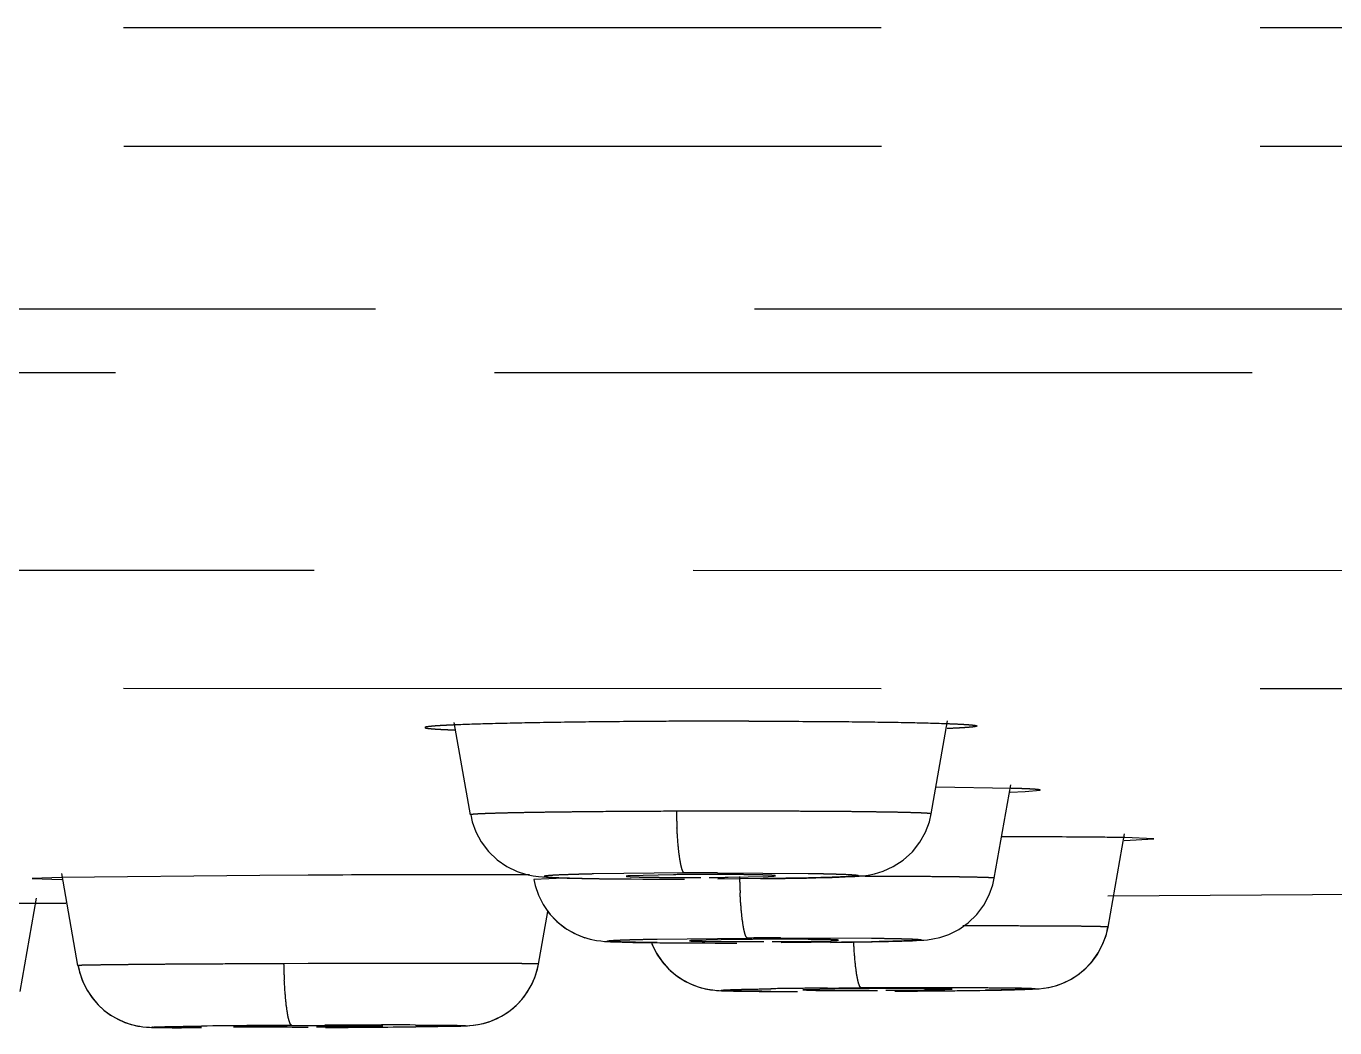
# Model space of a CAD drawing. Header units: millimetres. Extents: x 4625 to 5171, y -2661 to -1889.
# Drawn here: x 4981.079 to 4983.272, y -2175.879 to -2174.201 of the extents above; entities that cross this region are included whole.
import ezdxf

# ---------------------------------------------------------------- set-up
doc = ezdxf.new("R2010")
doc.units = ezdxf.units.MM
doc.header["$LTSCALE"] = 0.1
doc.linetypes.add('HIDDENX2', pattern=[19.05, 12.7, -6.35])
doc.layers.add('HIDDEN', color=8, linetype='HIDDENX2')

msp = doc.modelspace()

# ---------------------------------------------------------------- linework, layer by layer
at = {"layer": 'HIDDEN'}
for p, q in [((4977.4323, -2174.4017), (4995.1352, -2174.4017)), ((4994.9994, -2174.675), (4980.2258, -2174.675)), ((4953.2886, -2174.7808), (5001.5757, -2174.7808)), ((4983.4665, -2175.1132), (4977.4351, -2175.1116)), ((4977.4321, -2175.3087), (4983.43, -2175.3106)), ((4981.8236, -2175.5222), (4981.7963, -2175.3673)), ((4982.5957, -2175.5208), (4982.6232, -2175.3648)), ((4982.7296, -2175.4779), (4982.604, -2175.4759)), ((4982.7015, -2175.6285), (4982.7291, -2175.4722)), ((4982.728, -2175.4844), (4982.7533, -2175.4833)), ((4982.7533, -2175.4833), (4982.7783, -2175.4809)), ((4981.8236, -2175.5222), (4981.8237, -2175.5223)), ((4982.2095, -2175.5162), (4982.1686, -2175.5164)), ((4982.8921, -2175.7104), (4982.9197, -2175.5539)), ((4982.7391, -2175.5592), (4982.7145, -2175.5592)), ((4982.9191, -2175.5652), (4982.9689, -2175.5626)), ((4982.9689, -2175.5626), (4982.92, -2175.5605)), ((4981.1655, -2175.7749), (4981.1382, -2175.6204)), ((4982.182, -2175.6196), (4982.0296, -2175.6214)), ((4982.2375, -2175.6194), (4982.3895, -2175.6204)), ((4981.1381, -2175.6273), (4981.089, -2175.6291)), ((4981.089, -2175.6291), (4981.1387, -2175.6305)), ((4981.4701, -2175.6239), (4981.1381, -2175.6273)), ((4981.5513, -2175.6234), (4981.4701, -2175.6239)), ((4981.9797, -2175.6284), (4981.9295, -2175.6306)), ((4981.9295, -2175.6306), (4981.9295, -2175.6306)), ((4981.9864, -2175.6282), (4981.9797, -2175.6284)), ((4982.087, -2175.6246), (4982.0846, -2175.6251)), ((4982.1639, -2175.6226), (4982.087, -2175.6246)), ((4982.3899, -2175.6281), (4982.2381, -2175.6299)), ((4982.2552, -2175.627), (4982.3223, -2175.6256)), ((4982.3223, -2175.6256), (4982.3321, -2175.6249)), ((4982.3321, -2175.6249), (4982.3345, -2175.6244)), ((4981.0684, -2175.8183), (4981.096, -2175.6619)), ((4982.8918, -2175.6582), (4984.0939, -2175.6497)), ((4981.0957, -2175.6708), (4981.0386, -2175.6711)), ((4981.1452, -2175.6706), (4981.0957, -2175.6708)), ((4981.0958, -2175.6708), (4981.1379, -2175.6706)), ((4981.1379, -2175.6706), (4981.1452, -2175.6706)), ((4981.9376, -2175.7724), (4981.9531, -2175.6841)), ((4982.1365, -2175.7305), (4982.2879, -2175.7288)), ((4982.3434, -2175.7286), (4982.4954, -2175.729)), ((4982.1927, -2175.7329), (4982.1903, -2175.7333)), ((4982.2696, -2175.7312), (4982.1927, -2175.7329)), ((4982.3153, -2175.7309), (4982.3015, -2175.7309)), ((4982.4959, -2175.7351), (4982.3441, -2175.7368)), ((4982.361, -2175.7345), (4982.4281, -2175.7332)), ((4982.4281, -2175.7332), (4982.4379, -2175.7327)), ((4982.4379, -2175.7327), (4982.4403, -2175.7323)), ((4981.5513, -2175.7717), (4981.5104, -2175.7718)), ((4982.3832, -2175.8154), (4982.3808, -2175.8157)), ((4982.3808, -2175.8157), (4982.3867, -2175.8161)), ((4982.46, -2175.814), (4982.3832, -2175.8154)), ((4982.3867, -2175.8161), (4982.3997, -2175.8164)), ((4982.4217, -2175.8126), (4982.4406, -2175.8125)), ((4982.4406, -2175.8125), (4982.4785, -2175.8122)), ((4982.5059, -2175.8136), (4982.4919, -2175.8137)), ((4982.534, -2175.8119), (4982.6861, -2175.8119)), ((4982.6308, -2175.8144), (4982.5352, -2175.8135)), ((4982.5516, -2175.8162), (4982.6187, -2175.8151)), ((4982.6187, -2175.8151), (4982.6285, -2175.8147)), ((4982.6285, -2175.8147), (4982.6308, -2175.8144)), ((4981.3106, -2175.8789), (4981.3234, -2175.8791)), ((4981.3234, -2175.8791), (4981.3388, -2175.8792)), ((4981.4287, -2175.8773), (4981.4263, -2175.8775)), ((4981.4263, -2175.8775), (4981.5247, -2175.878)), ((4981.5056, -2175.8763), (4981.4287, -2175.8773)), ((4981.524, -2175.8751), (4981.5794, -2175.8748)), ((4981.5247, -2175.878), (4981.5513, -2175.8779)), ((4981.5513, -2175.876), (4981.5375, -2175.8761)), ((4981.5805, -2175.8759), (4981.5513, -2175.876)), ((4981.6763, -2175.8763), (4981.5805, -2175.8759)), ((4981.597, -2175.8776), (4981.6641, -2175.8768)), ((4981.6641, -2175.8768), (4981.6739, -2175.8765)), ((4981.6739, -2175.8765), (4981.6763, -2175.8763)), ((4981.7017, -2175.8778), (4981.7272, -2175.8776)), ((4981.7272, -2175.8776), (4981.7495, -2175.8773)), ((4981.7495, -2175.8773), (4981.7686, -2175.877)), ((4981.7686, -2175.877), (4981.7844, -2175.8767)), ((4981.7844, -2175.8767), (4981.7971, -2175.8765)), ((4981.811, -2175.8761), (4981.8147, -2175.8759)), ((4981.8147, -2175.8759), (4981.8184, -2175.8758)), ((4981.8179, -2175.8758), (4981.8224, -2175.8755))]:
    msp.add_line(p, q, dxfattribs=at)
for points in [[(4981.8238, -2175.5222), (4981.8264, -2175.534), (4981.8324, -2175.5508), (4981.8414, -2175.5677), (4981.8534, -2175.5835), (4981.8681, -2175.5977), (4981.8845, -2175.6089), (4981.9017, -2175.6172), (4981.9173, -2175.6222), (4981.9286, -2175.6245), (4981.9374, -2175.6257), (4981.9442, -2175.6263), (4981.9506, -2175.6268), (4981.9577, -2175.6272), (4981.9657, -2175.6275), (4981.975, -2175.6279), (4981.9854, -2175.6282), (4981.9972, -2175.6285)], [(4982.4412, -2175.6267), (4982.4513, -2175.6263), (4982.4602, -2175.6259), (4982.4679, -2175.6254), (4982.4747, -2175.6249), (4982.4816, -2175.6243), (4982.4899, -2175.6232), (4982.5005, -2175.6211), (4982.5154, -2175.6166), (4982.5322, -2175.609), (4982.5489, -2175.5981), (4982.5642, -2175.5841), (4982.5767, -2175.5682), (4982.5862, -2175.5511), (4982.5926, -2175.5339), (4982.5957, -2175.5207)], [(4981.9296, -2175.6306), (4981.9317, -2175.6405), (4981.9372, -2175.6568), (4981.9452, -2175.6727), (4981.9556, -2175.6876), (4981.9681, -2175.7009), (4981.982, -2175.712)], [(4981.9972, -2175.6285), (4982.0102, -2175.6288), (4982.0244, -2175.6291), (4982.0397, -2175.6293), (4982.0563, -2175.6295), (4982.0739, -2175.6297), (4982.0927, -2175.6298), (4982.1124, -2175.6299), (4982.133, -2175.63), (4982.1545, -2175.6301), (4982.1823, -2175.6301)], [(4982.3099, -2175.6294), (4982.331, -2175.6291), (4982.3509, -2175.6288), (4982.3694, -2175.6285), (4982.3866, -2175.6282), (4982.4024, -2175.6279), (4982.4168, -2175.6275)], [(4982.4168, -2175.6275), (4982.4297, -2175.6271), (4982.4412, -2175.6267)], [(4982.556, -2175.7336), (4982.5642, -2175.7333), (4982.5713, -2175.733), (4982.5776, -2175.7326), (4982.5831, -2175.7322), (4982.5895, -2175.7316), (4982.5985, -2175.7303), (4982.6101, -2175.7278), (4982.6252, -2175.7227), (4982.6418, -2175.7145), (4982.6578, -2175.7033), (4982.6722, -2175.6893), (4982.6841, -2175.6735), (4982.693, -2175.6566), (4982.6989, -2175.6398), (4982.7015, -2175.6284)], [(4981.9532, -2175.684), (4981.957, -2175.6894), (4981.9703, -2175.703)], [(4981.9703, -2175.703), (4981.9851, -2175.7141), (4982.0006, -2175.7225), (4982.0152, -2175.7282)], [(4981.982, -2175.712), (4981.9968, -2175.7208), (4982.0112, -2175.7269), (4982.0241, -2175.7307), (4982.0349, -2175.7328), (4982.0422, -2175.7337), (4982.0479, -2175.7343), (4982.0531, -2175.7346), (4982.0582, -2175.7349), (4982.064, -2175.7351), (4982.0704, -2175.7354), (4982.0778, -2175.7356), (4982.0861, -2175.7358), (4982.0953, -2175.736), (4982.1054, -2175.7362)], [(4982.7837, -2175.813), (4982.7926, -2175.8115), (4982.804, -2175.8088), (4982.8166, -2175.8043), (4982.829, -2175.7984), (4982.8413, -2175.7906), (4982.8532, -2175.7811), (4982.8643, -2175.7695), (4982.8742, -2175.7561), (4982.8825, -2175.7409), (4982.8888, -2175.7244), (4982.8921, -2175.7104)], [(4982.7852, -2175.8128), (4982.7944, -2175.8112), (4982.8062, -2175.8081), (4982.8191, -2175.8032), (4982.8316, -2175.7969), (4982.8438, -2175.7888), (4982.8555, -2175.7789), (4982.8662, -2175.7672), (4982.8757, -2175.7537), (4982.8835, -2175.7386), (4982.8893, -2175.7223), (4982.892, -2175.7104)], [(4982.1054, -2175.7362), (4982.1164, -2175.7363), (4982.1283, -2175.7365), (4982.141, -2175.7366), (4982.1544, -2175.7367), (4982.1687, -2175.7368), (4982.1839, -2175.7369), (4982.1997, -2175.737), (4982.2163, -2175.737), (4982.2335, -2175.7371), (4982.2513, -2175.7371), (4982.2698, -2175.7371)], [(4982.1268, -2175.7365), (4982.1277, -2175.7393), (4982.1352, -2175.7544), (4982.1445, -2175.7682), (4982.1552, -2175.7802), (4982.167, -2175.7905), (4982.1795, -2175.799), (4982.1923, -2175.8057), (4982.2051, -2175.8106), (4982.2166, -2175.8137), (4982.2258, -2175.8153), (4982.233, -2175.8162)], [(4982.1269, -2175.7365), (4982.129, -2175.7422), (4982.1371, -2175.7575), (4982.1471, -2175.7713), (4982.1584, -2175.7833), (4982.1707, -2175.7933), (4982.1839, -2175.8015), (4982.197, -2175.8076), (4982.2099, -2175.812), (4982.2211, -2175.8146), (4982.2294, -2175.8158)], [(4982.4267, -2175.7361), (4982.4459, -2175.7359), (4982.464, -2175.7356), (4982.4809, -2175.7354), (4982.4966, -2175.7351), (4982.5111, -2175.7348), (4982.5242, -2175.7345)], [(4982.5242, -2175.7345), (4982.5361, -2175.7342), (4982.5467, -2175.7339), (4982.556, -2175.7336)], [(4981.822, -2175.8755), (4981.8283, -2175.8749), (4981.8363, -2175.8738), (4981.8464, -2175.8715), (4981.8576, -2175.868), (4981.8684, -2175.8634), (4981.8793, -2175.8575), (4981.8899, -2175.8503), (4981.9, -2175.8417), (4981.9095, -2175.8318), (4981.918, -2175.8206), (4981.9253, -2175.8083), (4981.9312, -2175.7951), (4981.9356, -2175.781), (4981.9375, -2175.7723)], [(4981.8277, -2175.875), (4981.8356, -2175.8739), (4981.845, -2175.8719), (4981.8548, -2175.869), (4981.8651, -2175.8649), (4981.8753, -2175.8598), (4981.8853, -2175.8536), (4981.8951, -2175.8461), (4981.9043, -2175.8375), (4981.9128, -2175.8277), (4981.9204, -2175.8169), (4981.9268, -2175.8054), (4981.932, -2175.793), (4981.936, -2175.7799), (4981.9375, -2175.7723)], [(4981.1655, -2175.7749), (4981.168, -2175.786), (4981.1735, -2175.8018), (4981.1807, -2175.8163), (4981.1894, -2175.8292)], [(4981.1656, -2175.7749), (4981.168, -2175.7856), (4981.1733, -2175.8013), (4981.1805, -2175.8158), (4981.1891, -2175.8287), (4981.1987, -2175.84), (4981.2091, -2175.8496), (4981.2201, -2175.8578), (4981.2316, -2175.8644), (4981.2434, -2175.8698), (4981.2548, -2175.8736), (4981.2654, -2175.8761), (4981.2743, -2175.8775), (4981.2805, -2175.8781), (4981.2852, -2175.8784), (4981.2889, -2175.8785), (4981.2922, -2175.8786), (4981.2961, -2175.8787), (4981.3003, -2175.8788), (4981.3106, -2175.8789)], [(4982.2294, -2175.8158), (4982.2358, -2175.8165), (4982.2403, -2175.8168), (4982.2441, -2175.817), (4982.2484, -2175.8171), (4982.253, -2175.8173), (4982.2584, -2175.8174), (4982.2645, -2175.8176), (4982.2714, -2175.8177), (4982.2792, -2175.8178), (4982.2878, -2175.8179), (4982.2973, -2175.818)], [(4982.2973, -2175.818), (4982.3075, -2175.8181), (4982.3184, -2175.8182), (4982.33, -2175.8182), (4982.3424, -2175.8183), (4982.3557, -2175.8183), (4982.37, -2175.8184)], [(4982.6163, -2175.8172), (4982.6354, -2175.817), (4982.6535, -2175.8168), (4982.6703, -2175.8166), (4982.686, -2175.8163), (4982.7003, -2175.8161), (4982.7134, -2175.8159)], [(4982.7134, -2175.8159), (4982.7251, -2175.8156), (4982.7355, -2175.8154), (4982.7447, -2175.8151)], [(4982.7447, -2175.8151), (4982.7527, -2175.8149), (4982.7595, -2175.8146), (4982.7656, -2175.8144), (4982.7708, -2175.8141), (4982.7764, -2175.8137), (4982.7837, -2175.813)], [(4981.1894, -2175.8292), (4981.1991, -2175.8405), (4981.2096, -2175.8501), (4981.2208, -2175.8582), (4981.2323, -2175.8648), (4981.2442, -2175.8701), (4981.2555, -2175.8738), (4981.2661, -2175.8762), (4981.2691, -2175.8767)], [(4981.6581, -2175.8782), (4981.6734, -2175.8781), (4981.7017, -2175.8778)], [(4981.7971, -2175.8765), (4981.8024, -2175.8763), (4981.807, -2175.8762), (4981.8111, -2175.8761)]]:
    msp.add_lwpolyline(points, dxfattribs=at)
for centre, radius, start, end in [((4982.2766, -2200.3641), 24.9988, 90.15363, 90.33176), ((4982.2744, -2199.3914), 24.026, 89.96303, 90.15466), ((4983.1868, -2175.4928), 1.0185, 181.3238, 182.8731), ((4982.7265, -2192.3744), 16.8152, 89.54263, 89.95717), ((4982.8174, -2181.6269), 6.0673, 89.03117, 89.59061), ((4982.2463, -2188.7155), 13.0961, 90.03865, 90.28156), ((4981.8219, -2226.9315), 51.3088, 90.04141, 90.30217), ((4981.8069, -2208.6483), 33.0256, 89.92382, 90.03834), ((4981.8307, -2194.7201), 19.0973, 89.72538, 89.93967), ((4982.2244, -2181.3696), 5.7473, 90.28485, 90.60278), ((4982.1927, -2169.5527), 6.0746, 269.90266, 270.15865), ((4982.2268, -2181.8423), 6.2201, 90.15873, 90.28561), ((4982.2264, -2181.6844), 6.0621, 89.88556, 90.15889), ((4982.1947, -2169.8797), 5.7476, 270.28484, 270.60278), ((4983.2902, -2175.6013), 1.0161, 181.366, 182.9237), ((4982.3818, -2192.3889), 16.6604, 90.13221, 90.32301), ((4982.3431, -2183.0412), 7.3104, 90.32602, 90.57588), ((4982.2848, -2168.0024), 7.7324, 270.02726, 270.22617), ((4982.3458, -2183.4435), 7.7127, 90.0101, 90.2264), ((4982.2876, -2168.4241), 7.3107, 270.32601, 270.57587), ((4982.5256, -2175.7475), 1.0156, 181.37, 182.9377), ((4982.3884, -2164.2844), 11.5339, 269.6956, 269.91646), ((4982.4987, -2186.6125), 10.8001, 90.67464, 90.91008), ((4982.5713, -2192.5811), 16.7691, 90.51116, 90.68263), ((4982.4317, -2173.3253), 2.4913, 269.2637, 269.7187), ((4982.4552, -2169.0918), 6.7248, 269.69618, 270.20574), ((4982.5571, -2185.8344), 10.0209, 90.37272, 90.55491), ((4982.6261, -2198.6567), 22.8449, 90.23113, 90.37017), ((4982.4504, -2165.2072), 10.6095, 270.15612, 270.29936), ((4982.5612, -2186.3903), 10.5769, 90.14063, 90.29957), ((4982.4546, -2165.795), 10.0216, 270.37271, 270.5549), ((4982.45, -2160.4813), 15.3368, 270.3171, 270.88422), ((4981.6439, -2199.2747), 23.3999, 90.29348, 90.66419), ((4981.6251, -2191.1265), 15.2507, 90.32934, 90.44911), ((4981.4775, -2160.6268), 15.2512, 270.32934, 270.4491), ((4981.6986, -2204.904), 29.0295, 89.9351, 90.23533), ((4981.4609, -2152.5408), 23.3382, 270.29303, 270.66578)]:
    msp.add_arc(centre, radius, start, end, dxfattribs=at)
for points, knots in [([(4977.432, -2174.2029), (4978.3577, -2174.2025), (4980.2054, -2174.2022), (4982.969, -2174.2031), (4985.7112, -2174.2025), (4987.976, -2174.2028), (4989.7624, -2174.2025), (4991.072, -2174.202), (4992.3504, -2174.2011), (4993.3918, -2174.2005), (4994.2007, -2174.201), (4994.9666, -2174.202), (4995.8716, -2174.2034), (4996.8858, -2174.2032), (4997.5294, -2174.2027), (4997.8336, -2174.2025)], [0, 0, 0, 0, 0.136111, 0.271708, 0.406381, 0.539336, 0.604747, 0.669067, 0.731911, 0.792739, 0.82219, 0.850865, 0.905361, 0.95527, 1, 1, 1, 1]), ([(4981.7959, -2175.3717), (4981.7921, -2175.3719), (4981.785, -2175.3722), (4981.7751, -2175.3727), (4981.7666, -2175.3732), (4981.7597, -2175.3738), (4981.7544, -2175.3743), (4981.7503, -2175.3749), (4981.7484, -2175.3752), (4981.747, -2175.3758), (4981.7471, -2175.376)], [0, 0, 0, 0, 0.232002, 0.434383, 0.606566, 0.747985, 0.858095, 0.936415, 0.98296, 1, 1, 1, 1]), ([(4981.7471, -2175.376), (4981.7472, -2175.3762), (4981.7475, -2175.3764), (4981.7481, -2175.3766), (4981.7492, -2175.3769), (4981.7514, -2175.3773), (4981.755, -2175.3777), (4981.7606, -2175.3782), (4981.7676, -2175.3787), (4981.7762, -2175.3792), (4981.7862, -2175.3796), (4981.7933, -2175.3799), (4981.7972, -2175.38)], [0, 0, 0, 0, 0.007569, 0.021662, 0.043049, 0.071913, 0.152283, 0.262943, 0.403665, 0.573848, 0.772845, 1, 1, 1, 1]), ([(4982.1318, -2175.3658), (4982.0972, -2175.366), (4982.0313, -2175.3665), (4981.9391, -2175.3678), (4981.8617, -2175.3694), (4981.8157, -2175.3708), (4981.7959, -2175.3717)], [0, 0, 0, 0, 0.309304, 0.588654, 0.823084, 1, 1, 1, 1]), ([(4982.2899, -2175.3654), (4982.3244, -2175.3654), (4982.3899, -2175.3656), (4982.4816, -2175.3663), (4982.5584, -2175.3675), (4982.6042, -2175.3687), (4982.6238, -2175.3694)], [0, 0, 0, 0, 0.309619, 0.588926, 0.823212, 1, 1, 1, 1]), ([(4982.6724, -2175.3734), (4982.6724, -2175.3736), (4982.6721, -2175.3738), (4982.6715, -2175.374), (4982.6704, -2175.3743), (4982.6683, -2175.3747), (4982.6646, -2175.3752), (4982.659, -2175.3757), (4982.6519, -2175.3762), (4982.6434, -2175.3768), (4982.6333, -2175.3773), (4982.6261, -2175.3776), (4982.6223, -2175.3778)], [0, 0, 0, 0, 0.007201, 0.020852, 0.041846, 0.070395, 0.150431, 0.261113, 0.401997, 0.572505, 0.772041, 1, 1, 1, 1]), ([(4982.6238, -2175.3694), (4982.6276, -2175.3696), (4982.6347, -2175.3698), (4982.6445, -2175.3703), (4982.6529, -2175.3708), (4982.6598, -2175.3713), (4982.6652, -2175.3718), (4982.669, -2175.3722), (4982.6712, -2175.3727), (4982.6722, -2175.3731), (4982.6725, -2175.3733), (4982.6724, -2175.3734)], [0, 0, 0, 0, 0.231028, 0.432732, 0.60449, 0.745692, 0.855749, 0.934253, 0.981422, 0.993712, 1, 1, 1, 1]), ([(4982.7783, -2175.4809), (4982.7783, -2175.4808), (4982.778, -2175.4806), (4982.7775, -2175.4805), (4982.7765, -2175.4802), (4982.7745, -2175.48), (4982.771, -2175.4796), (4982.7656, -2175.4792), (4982.7587, -2175.4789), (4982.7503, -2175.4785), (4982.7404, -2175.4782), (4982.7334, -2175.478), (4982.7296, -2175.4779)], [0, 0, 0, 0, 0.005492, 0.017639, 0.037409, 0.064975, 0.14367, 0.253865, 0.395249, 0.56718, 0.768989, 1, 1, 1, 1]), ([(4982.1686, -2175.5164), (4982.1455, -2175.5164), (4982.1006, -2175.5166), (4982.0454, -2175.517), (4982.0036, -2175.5174), (4981.9747, -2175.5178), (4981.9478, -2175.5181), (4981.923, -2175.5185), (4981.9007, -2175.5189), (4981.881, -2175.5193), (4981.8641, -2175.5198), (4981.8517, -2175.5202), (4981.8433, -2175.5205), (4981.8382, -2175.5208), (4981.8338, -2175.521), (4981.8302, -2175.5212), (4981.8274, -2175.5215), (4981.8255, -2175.5217), (4981.8243, -2175.5219), (4981.8238, -2175.5221), (4981.8236, -2175.5222), (4981.8237, -2175.5222)], [0, 0, 0, 0, 0.200332, 0.390762, 0.479845, 0.563805, 0.642008, 0.71382, 0.778617, 0.835897, 0.885221, 0.926152, 0.943334, 0.958265, 0.970928, 0.98131, 0.989399, 0.995186, 0.998673, 0.999574, 1, 1, 1, 1]), ([(4982.5957, -2175.5208), (4982.5957, -2175.5207), (4982.5955, -2175.5206), (4982.5952, -2175.5205), (4982.5946, -2175.5204), (4982.5933, -2175.5202), (4982.5912, -2175.52), (4982.588, -2175.5197), (4982.5838, -2175.5195), (4982.5787, -2175.5192), (4982.5728, -2175.519), (4982.5632, -2175.5187), (4982.549, -2175.5183), (4982.5295, -2175.5179), (4982.507, -2175.5176), (4982.4817, -2175.5172), (4982.4537, -2175.5169), (4982.4234, -2175.5167), (4982.391, -2175.5165), (4982.3445, -2175.5163), (4982.2839, -2175.5162), (4982.2346, -2175.5162), (4982.2095, -2175.5162)], [0, 0, 0, 0, 0.000448, 0.001412, 0.002959, 0.005102, 0.011172, 0.01961, 0.030392, 0.043492, 0.058883, 0.076538, 0.118516, 0.169009, 0.227456, 0.293289, 0.365931, 0.444689, 0.528807, 0.617529, 0.805388, 1, 1, 1, 1]), ([(4982.182, -2175.6196), (4982.1812, -2175.6195), (4982.1802, -2175.6183), (4982.1792, -2175.6164), (4982.1778, -2175.613), (4982.1763, -2175.6071), (4982.1746, -2175.5982), (4982.173, -2175.5871), (4982.1711, -2175.5687), (4982.1701, -2175.5541), (4982.1696, -2175.5439)], [0, 0, 0, 0, 0.029664, 0.053509, 0.084564, 0.170206, 0.287229, 0.433426, 0.605264, 1, 1, 1, 1]), ([(4982.3895, -2175.6204), (4982.3957, -2175.6205), (4982.4075, -2175.6207), (4982.424, -2175.6211), (4982.4384, -2175.6215), (4982.4503, -2175.6219), (4982.4587, -2175.6223), (4982.4641, -2175.6227), (4982.4672, -2175.6229), (4982.4696, -2175.6231), (4982.4714, -2175.6234), (4982.4723, -2175.6236), (4982.4731, -2175.6239), (4982.4729, -2175.6242), (4982.4726, -2175.6243), (4982.4722, -2175.6244), (4982.4713, -2175.6246), (4982.4697, -2175.6248), (4982.4673, -2175.6251), (4982.4642, -2175.6254), (4982.4588, -2175.6258), (4982.4505, -2175.6262), (4982.4386, -2175.6267), (4982.4243, -2175.6272), (4982.4078, -2175.6277), (4982.3961, -2175.6279), (4982.3899, -2175.6281)], [0, 0, 0, 0, 0.111828, 0.211259, 0.297264, 0.369046, 0.425876, 0.448458, 0.467034, 0.481532, 0.491953, 0.498346, 0.500979, 0.501926, 0.503648, 0.506318, 0.509978, 0.520312, 0.534701, 0.553138, 0.57556, 0.632027, 0.70344, 0.789126, 0.888327, 1, 1, 1, 1]), ([(4982.0296, -2175.6214), (4982.0233, -2175.6215), (4982.0113, -2175.6218), (4981.9946, -2175.6223), (4981.9802, -2175.6228), (4981.9697, -2175.6232), (4981.9627, -2175.6236), (4981.9584, -2175.6239), (4981.9548, -2175.6242), (4981.9518, -2175.6244), (4981.9499, -2175.6247), (4981.9486, -2175.6249), (4981.948, -2175.625), (4981.9475, -2175.6251), (4981.9472, -2175.6253), (4981.947, -2175.6254), (4981.9472, -2175.6256), (4981.9475, -2175.6257), (4981.9479, -2175.6259), (4981.9485, -2175.626), (4981.9497, -2175.6262), (4981.9516, -2175.6264), (4981.9558, -2175.6268), (4981.9629, -2175.6272), (4981.9734, -2175.6277), (4981.9865, -2175.6281), (4982.0086, -2175.6287), (4982.0264, -2175.629), (4982.039, -2175.6292)], [0, 0, 0, 0, 0.108767, 0.204952, 0.287505, 0.355683, 0.384171, 0.408813, 0.429528, 0.446236, 0.458873, 0.463666, 0.46745, 0.470238, 0.472064, 0.473068, 0.473954, 0.475588, 0.478168, 0.481737, 0.486313, 0.498503, 0.514764, 0.559436, 0.619721, 0.694797, 0.783834, 1, 1, 1, 1]), ([(4982.0846, -2175.6251), (4982.0846, -2175.6252), (4982.0848, -2175.6253), (4982.0851, -2175.6254), (4982.0857, -2175.6255), (4982.0868, -2175.6256), (4982.0889, -2175.6258), (4982.092, -2175.626), (4982.0959, -2175.6262), (4982.1006, -2175.6263), (4982.1061, -2175.6265), (4982.1148, -2175.6267), (4982.1273, -2175.6269), (4982.1441, -2175.6271), (4982.1627, -2175.6273), (4982.1757, -2175.6273), (4982.1824, -2175.6273)], [0, 0, 0, 0, 0.0016, 0.005255, 0.011143, 0.019268, 0.042149, 0.073696, 0.113675, 0.161848, 0.21797, 0.281678, 0.429801, 0.602078, 0.794175, 1, 1, 1, 1]), ([(4982.3345, -2175.6244), (4982.3345, -2175.6244), (4982.3344, -2175.6243), (4982.334, -2175.6242), (4982.3335, -2175.6241), (4982.3323, -2175.624), (4982.3303, -2175.6238), (4982.3273, -2175.6236), (4982.3235, -2175.6234), (4982.3189, -2175.6233), (4982.3135, -2175.6231), (4982.3049, -2175.6229), (4982.2926, -2175.6227), (4982.2762, -2175.6225), (4982.2579, -2175.6223), (4982.2451, -2175.6223), (4982.2385, -2175.6223)], [0, 0, 0, 0, 0.001603, 0.00525, 0.011121, 0.019223, 0.042037, 0.073494, 0.113365, 0.161415, 0.217405, 0.280989, 0.428934, 0.601174, 0.793484, 1, 1, 1, 1]), ([(4982.7015, -2175.6285), (4982.7015, -2175.6284), (4982.701, -2175.6283), (4982.7004, -2175.6281), (4982.699, -2175.628), (4982.6973, -2175.6279), (4982.695, -2175.6277), (4982.6922, -2175.6276), (4982.6889, -2175.6275), (4982.6836, -2175.6273), (4982.6758, -2175.6271), (4982.6649, -2175.6268), (4982.6522, -2175.6266), (4982.6378, -2175.6264), (4982.6216, -2175.6262), (4982.597, -2175.6259), (4982.5627, -2175.6257), (4982.5178, -2175.6254), (4982.4863, -2175.6254), (4982.4698, -2175.6253)], [0, 0, 0, 0, 0.001291, 0.004672, 0.010223, 0.01794, 0.02781, 0.039814, 0.053937, 0.070159, 0.108828, 0.155673, 0.210503, 0.272975, 0.342709, 0.419326, 0.59168, 0.786575, 1, 1, 1, 1]), ([(4982.2879, -2175.7288), (4982.2871, -2175.7287), (4982.2861, -2175.7275), (4982.285, -2175.7257), (4982.2837, -2175.7223), (4982.2821, -2175.7165), (4982.2796, -2175.7032), (4982.2772, -2175.6818), (4982.2759, -2175.6634), (4982.2754, -2175.6531)], [0, 0, 0, 0, 0.029254, 0.052834, 0.083645, 0.16893, 0.28582, 0.60422, 1, 1, 1, 1]), ([(4982.8921, -2175.7104), (4982.8921, -2175.7104), (4982.892, -2175.7103), (4982.8918, -2175.7103), (4982.8915, -2175.7102), (4982.8907, -2175.7102), (4982.8895, -2175.7101), (4982.8876, -2175.71), (4982.8852, -2175.7099), (4982.8822, -2175.7098), (4982.8788, -2175.7097), (4982.8732, -2175.7095), (4982.8649, -2175.7094), (4982.8534, -2175.7092), (4982.84, -2175.7091), (4982.8248, -2175.7089), (4982.8078, -2175.7088), (4982.7819, -2175.7087), (4982.746, -2175.7086), (4982.699, -2175.7085), (4982.666, -2175.7085), (4982.6488, -2175.7085)], [0, 0, 0, 0, 0.000379, 0.001263, 0.002689, 0.004663, 0.010256, 0.018032, 0.027973, 0.040061, 0.054278, 0.070603, 0.109503, 0.156607, 0.211693, 0.27439, 0.344305, 0.421048, 0.593413, 0.787787, 1, 1, 1, 1]), ([(4982.1363, -2175.7365), (4982.1301, -2175.7364), (4982.1183, -2175.7363), (4982.1018, -2175.736), (4982.0875, -2175.7357), (4982.0756, -2175.7354), (4982.0672, -2175.7351), (4982.0618, -2175.7348), (4982.0587, -2175.7347), (4982.0563, -2175.7345), (4982.0548, -2175.7343), (4982.0539, -2175.7341), (4982.0534, -2175.734), (4982.0532, -2175.734), (4982.053, -2175.7337), (4982.0538, -2175.7335), (4982.0546, -2175.7333), (4982.0564, -2175.7331), (4982.0588, -2175.7329), (4982.0619, -2175.7327), (4982.0673, -2175.7324), (4982.0757, -2175.732), (4982.0876, -2175.7316), (4982.1019, -2175.7312), (4982.1185, -2175.7308), (4982.1303, -2175.7306), (4982.1365, -2175.7305)], [0, 0, 0, 0, 0.111769, 0.211103, 0.296971, 0.368578, 0.425199, 0.447665, 0.466115, 0.480477, 0.490744, 0.494352, 0.496955, 0.498581, 0.49937, 0.501854, 0.508218, 0.518629, 0.533109, 0.55165, 0.574183, 0.630893, 0.702569, 0.788535, 0.888032, 1, 1, 1, 1]), ([(4982.4954, -2175.729), (4982.5017, -2175.7291), (4982.5134, -2175.7292), (4982.53, -2175.7295), (4982.5443, -2175.7298), (4982.5562, -2175.7301), (4982.5646, -2175.7304), (4982.5701, -2175.7307), (4982.5731, -2175.7309), (4982.5757, -2175.7311), (4982.5772, -2175.7312), (4982.5797, -2175.7317), (4982.5773, -2175.7322), (4982.5758, -2175.7324), (4982.5732, -2175.7326), (4982.5702, -2175.7328), (4982.5648, -2175.7331), (4982.5565, -2175.7335), (4982.5446, -2175.7339), (4982.5304, -2175.7343), (4982.5139, -2175.7347), (4982.5021, -2175.735), (4982.4959, -2175.7351)], [0, 0, 0, 0, 0.112, 0.211587, 0.29773, 0.369628, 0.426549, 0.449165, 0.467764, 0.482273, 0.492685, 0.501395, 0.509876, 0.520152, 0.5345, 0.552912, 0.575317, 0.631779, 0.703217, 0.788953, 0.88823, 1, 1, 1, 1]), ([(4982.1903, -2175.7333), (4982.1903, -2175.7334), (4982.1905, -2175.7334), (4982.1908, -2175.7335), (4982.1914, -2175.7336), (4982.1926, -2175.7337), (4982.1947, -2175.7338), (4982.1978, -2175.734), (4982.2017, -2175.7341), (4982.2064, -2175.7342), (4982.2119, -2175.7343), (4982.2207, -2175.7345), (4982.2332, -2175.7346), (4982.25, -2175.7348), (4982.2687, -2175.7348), (4982.2817, -2175.7348), (4982.2885, -2175.7348)], [0, 0, 0, 0, 0.001456, 0.005053, 0.010909, 0.019015, 0.041881, 0.073431, 0.113427, 0.161627, 0.217784, 0.28153, 0.429732, 0.602079, 0.794213, 1, 1, 1, 1]), ([(4982.4403, -2175.7323), (4982.4403, -2175.7323), (4982.4401, -2175.7322), (4982.4398, -2175.7321), (4982.4392, -2175.7321), (4982.4381, -2175.732), (4982.4361, -2175.7318), (4982.4331, -2175.7317), (4982.4293, -2175.7316), (4982.4247, -2175.7314), (4982.4193, -2175.7313), (4982.4108, -2175.7312), (4982.3985, -2175.731), (4982.3821, -2175.7309), (4982.3638, -2175.7308), (4982.3511, -2175.7308), (4982.3444, -2175.7308)], [0, 0, 0, 0, 0.001457, 0.005042, 0.010876, 0.018951, 0.04173, 0.073166, 0.113023, 0.161066, 0.217053, 0.280642, 0.428618, 0.600919, 0.793327, 1, 1, 1, 1]), ([(4982.4785, -2175.8122), (4982.4778, -2175.8121), (4982.4767, -2175.811), (4982.4757, -2175.8092), (4982.4743, -2175.8058), (4982.4728, -2175.8), (4982.4702, -2175.7868), (4982.4677, -2175.7654), (4982.4664, -2175.7469), (4982.4659, -2175.7366)], [0, 0, 0, 0, 0.028861, 0.052175, 0.082739, 0.16766, 0.284407, 0.603199, 1, 1, 1, 1]), ([(4981.5104, -2175.7718), (4981.4872, -2175.7719), (4981.4422, -2175.7721), (4981.387, -2175.7724), (4981.3453, -2175.7726), (4981.3165, -2175.7728), (4981.2896, -2175.773), (4981.265, -2175.7732), (4981.2428, -2175.7735), (4981.2232, -2175.7737), (4981.2064, -2175.7739), (4981.1941, -2175.7741), (4981.1857, -2175.7742), (4981.1805, -2175.7743), (4981.1761, -2175.7744), (4981.1725, -2175.7745), (4981.17, -2175.7746), (4981.1683, -2175.7747), (4981.1674, -2175.7747), (4981.1667, -2175.7748), (4981.1661, -2175.7748), (4981.1658, -2175.7749), (4981.1656, -2175.7749), (4981.1656, -2175.7749)], [0, 0, 0, 0, 0.201627, 0.391501, 0.480301, 0.564135, 0.642276, 0.714, 0.778586, 0.835503, 0.88445, 0.92514, 0.9423, 0.957289, 0.970073, 0.980626, 0.988919, 0.99221, 0.994927, 0.997065, 0.998624, 0.9996, 1, 1, 1, 1]), ([(4981.9376, -2175.7724), (4981.9376, -2175.7723), (4981.9373, -2175.7723), (4981.937, -2175.7722), (4981.9364, -2175.7722), (4981.9356, -2175.7722), (4981.9345, -2175.7721), (4981.9326, -2175.7721), (4981.9297, -2175.772), (4981.9255, -2175.7719), (4981.9205, -2175.7718), (4981.9145, -2175.7718), (4981.9077, -2175.7717), (4981.9, -2175.7716), (4981.8881, -2175.7715), (4981.8712, -2175.7715), (4981.8487, -2175.7714), (4981.8233, -2175.7713), (4981.7953, -2175.7713), (4981.765, -2175.7713), (4981.7326, -2175.7713), (4981.6862, -2175.7713), (4981.6256, -2175.7714), (4981.5763, -2175.7716), (4981.5513, -2175.7717)], [0, 0, 0, 0, 0.000358, 0.001305, 0.002856, 0.00501, 0.007763, 0.011113, 0.019589, 0.030411, 0.043549, 0.058978, 0.076668, 0.096591, 0.118708, 0.169249, 0.227729, 0.293581, 0.366227, 0.444975, 0.52907, 0.617757, 0.805516, 1, 1, 1, 1]), ([(4981.524, -2175.8751), (4981.5233, -2175.8751), (4981.5222, -2175.874), (4981.5212, -2175.8722), (4981.5198, -2175.8689), (4981.5182, -2175.8631), (4981.5157, -2175.8498), (4981.5132, -2175.8284), (4981.512, -2175.8099), (4981.5114, -2175.7996)], [0, 0, 0, 0, 0.028431, 0.051477, 0.081794, 0.166361, 0.282972, 0.602167, 1, 1, 1, 1]), ([(4982.3271, -2175.8182), (4982.3154, -2175.8181), (4982.2988, -2175.818), (4982.2783, -2175.8177), (4982.2664, -2175.8175), (4982.258, -2175.8173), (4982.2525, -2175.8171), (4982.2495, -2175.817), (4982.247, -2175.8169), (4982.2455, -2175.8168), (4982.243, -2175.8164), (4982.2455, -2175.816), (4982.247, -2175.8159), (4982.2496, -2175.8157), (4982.2526, -2175.8156), (4982.2581, -2175.8153), (4982.2664, -2175.8151), (4982.2783, -2175.8147), (4982.2989, -2175.8143), (4982.3154, -2175.814), (4982.3272, -2175.8138)], [0, 0, 0, 0, 0.211378, 0.297364, 0.369075, 0.425781, 0.44828, 0.466757, 0.481135, 0.491404, 0.499722, 0.50825, 0.518607, 0.533049, 0.551561, 0.574074, 0.630763, 0.702442, 0.788432, 1, 1, 1, 1]), ([(4982.6861, -2175.8119), (4982.6979, -2175.812), (4982.7144, -2175.8121), (4982.735, -2175.8123), (4982.7469, -2175.8125), (4982.7553, -2175.8127), (4982.7608, -2175.8129), (4982.7639, -2175.8131), (4982.7664, -2175.8132), (4982.7679, -2175.8133), (4982.7705, -2175.8136), (4982.768, -2175.814), (4982.7665, -2175.8141), (4982.764, -2175.8143), (4982.761, -2175.8145), (4982.7556, -2175.8147), (4982.7473, -2175.815), (4982.7354, -2175.8153), (4982.7149, -2175.8158), (4982.6984, -2175.8161), (4982.6867, -2175.8163)], [0, 0, 0, 0, 0.2118, 0.298037, 0.370018, 0.427007, 0.44965, 0.46827, 0.482792, 0.493204, 0.5018, 0.510054, 0.520272, 0.534577, 0.552954, 0.575333, 0.631758, 0.703176, 0.788911, 1, 1, 1, 1]), ([(4981.3725, -2175.8792), (4981.3607, -2175.8792), (4981.3443, -2175.8792), (4981.3236, -2175.879), (4981.3119, -2175.8789), (4981.3019, -2175.8787), (4981.2961, -2175.8787), (4981.2861, -2175.8782), (4981.2962, -2175.8777), (4981.302, -2175.8775), (4981.312, -2175.8773), (4981.3237, -2175.877), (4981.3444, -2175.8767), (4981.3609, -2175.8765), (4981.3726, -2175.8763)], [0, 0, 0, 0, 0.211441, 0.297446, 0.369163, 0.425863, 0.466817, 0.499568, 0.532771, 0.573815, 0.630538, 0.702261, 0.788304, 1, 1, 1, 1]), ([(4981.7315, -2175.8746), (4981.7433, -2175.8746), (4981.7598, -2175.8747), (4981.7805, -2175.8748), (4981.7922, -2175.8749), (4981.8023, -2175.8751), (4981.8081, -2175.8752), (4981.8182, -2175.8756), (4981.8082, -2175.8761), (4981.8024, -2175.8763), (4981.7925, -2175.8765), (4981.7808, -2175.8768), (4981.7603, -2175.8771), (4981.7438, -2175.8773), (4981.7321, -2175.8775)], [0, 0, 0, 0, 0.211863, 0.298117, 0.370104, 0.427087, 0.468328, 0.501649, 0.534296, 0.575071, 0.63153, 0.702994, 0.788782, 1, 1, 1, 1])]:
    msp.add_open_spline(points, degree=3, knots=knots, dxfattribs=at)

doc.saveas('drawing.dxf')
